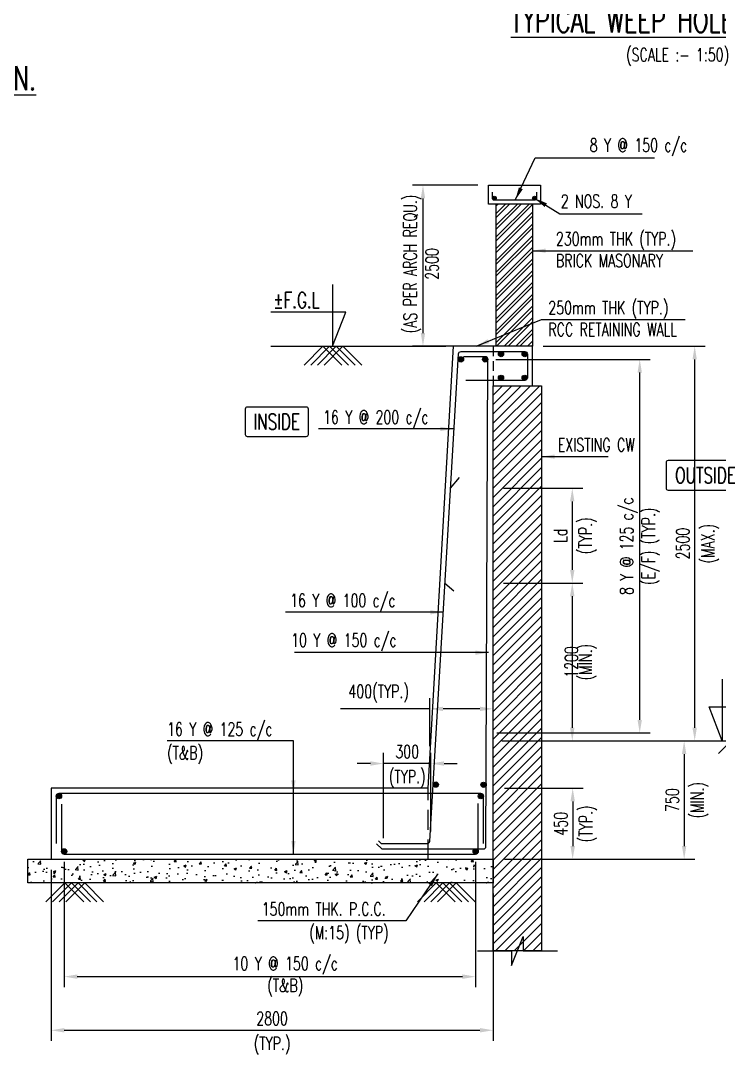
# Model space of a CAD drawing. Header units: millimetres. Extents: x 2843046 to 3042813, y -234641 to -168101.
# Drawn here: x 2900801 to 2914075, y -218336 to -198694 of the extents above; entities that cross this region are included whole.
import ezdxf
from ezdxf.enums import TextEntityAlignment as Align

# ---------------------------------------------------------------- set-up
doc = ezdxf.new("R2010")
doc.units = ezdxf.units.MM
doc.header["$MEASUREMENT"] = 0
doc.header["$PDMODE"] = 34
doc.header["$PDSIZE"] = -5
doc.linetypes.add('Hidden', pattern=[0.375, 0.25, -0.125])
for name, color, linetype in [('NO. BEAM', 3, 'Continuous'), ('S- PILE CAP', 4, 'Continuous'), ('S-BRECK LINE', 8, 'Continuous'), ('S-COLUMN', 1, 'Continuous'), ('S-CONCRET LINE', 4, 'Continuous'), ('S-DIM-1', 5, 'Continuous'), ('S-FOOTING', 4, 'Continuous'), ('S-HATCH', 253, 'Continuous'), ('S-LEVEL SECTION', 3, 'Continuous'), ('S-PCC', 9, 'Continuous'), ('S-REINFORCEMENT', 6, 'Continuous'), ('S-RETAINING WALL', 6, 'Continuous'), ('S-TEXT', 2, 'Continuous'), ('S-TEXT-1', 4, 'Continuous'), ('S-TITIL', 6, 'Continuous'), ('TITLE', 6, 'Continuous')]:
    doc.layers.add(name, color=color, linetype=linetype)
doc.styles.add('ROMANS', font='simplex.shx', dxfattribs={"width": 0.7})
doc.dimstyles.new('dim100', dxfattribs={"dimtxt": 250, "dimasz": 250, "dimexe": 200, "dimexo": 200, "dimgap": 100, "dimtad": 1, "dimdec": 0, "dimzin": 0, "dimdsep": 46, "dimtxsty": 'ROMANS', "dimcen": 0, "dimclrd": 5, "dimclre": 5, "dimclrt": 4, "dimadec": 0, "dimazin": 0, "dimtfac": 1, "dimtdec": 0, "dimtix": 1, "dimtofl": 0, "dimtmove": 2, "dimatfit": 3, "dimfxl": 0, "dimtolj": 1, "dimtzin": 0, "dimlwd": -1, "dimlwe": -1, "dimarcsym": 0})
doc.dimstyles.new('dim33.33', dxfattribs={"dimtxt": 250, "dimasz": 250, "dimexe": 200, "dimexo": 200, "dimgap": 100, "dimtad": 1, "dimdec": 0, "dimlfac": 0.333331, "dimzin": 0, "dimdsep": 46, "dimtxsty": 'ROMANS', "dimcen": 0, "dimclrd": 5, "dimclre": 5, "dimclrt": 4, "dimadec": 0, "dimazin": 0, "dimtfac": 1, "dimtdec": 0, "dimtix": 1, "dimtofl": 0, "dimtmove": 2, "dimatfit": 3, "dimfxl": 0, "dimtolj": 1, "dimtzin": 0, "dimlwd": -1, "dimlwe": -1, "dimarcsym": 0})

# ---------------------------------------------------------------- blocks, each defined once
blk = doc.blocks.new('*D10')
at = {"layer": 'Defpoints', "color": 0, "lineweight": -2}
for p in [(2901377, -214630), (2909777, -215080), (2909777, -217879)]:
    blk.add_point(p, dxfattribs=at)
at = {"layer": 'S-DIM-1', "color": 5}
for p, q in [((2901377, -214830), (2901377, -218079)), ((2909777, -215280), (2909777, -218079)), ((2901627, -217879), (2909527, -217879))]:
    blk.add_line(p, q, dxfattribs=at)
at = {"layer": 'S-DIM-1', "color": 5, "lineweight": -2}
for points in [[(2901627, -217837), (2901627, -217921), (2901377, -217879)], [(2909527, -217921), (2909527, -217837), (2909777, -217879)]]:
    blk.add_solid(points, dxfattribs=at)
at = {"layer": 'S-DIM-1', "color": 4, "char_height": 250, "attachment_point": 5, "style": 'ROMANS'}
for s, insert in [('\\A1;2800', (2905577, -217654)), ('(TYP.)', (2905577, -218170))]:
    blk.add_mtext(s, dxfattribs=dict(at, insert=insert))
blk = doc.blocks.new('*D110')
at = {"layer": 'Defpoints', "color": 0, "lineweight": -2}
for p in [(2909627, -205130), (2912563, -205130), (2909645, -212230)]:
    blk.add_point(p, dxfattribs=at)
at = {"layer": 'S-DIM-1', "color": 5}
for p, q in [((2909827, -205130), (2912763, -205130)), ((2909845, -212230), (2912763, -212230))]:
    blk.add_line(p, q, dxfattribs=at)
at = {"layer": 'S-DIM-1', "color": 5, "lineweight": -3}
blk.add_line((2912563, -211980), (2912563, -205380), dxfattribs=at)
at = {"layer": 'S-DIM-1', "color": 5, "lineweight": -2}
for points in [[(2912604, -205380), (2912521, -205380), (2912563, -205130)], [(2912521, -211980), (2912604, -211980), (2912563, -212230)]]:
    blk.add_solid(points, dxfattribs=at)
at = {"layer": 'S-DIM-1', "color": 4, "insert": (2912563, -208680), "char_height": 250, "attachment_point": 5, "rotation": 90, "style": 'ROMANS'}
blk.add_mtext('\\A1;8 Y @ 125 c/c\\P(E/F) (TYP.)', dxfattribs=at)
blk = doc.blocks.new('*D111')
at = {"layer": 'Defpoints', "color": 0, "lineweight": -2}
for p in [(2909794, -213280), (2909795, -214630), (2911289, -214630)]:
    blk.add_point(p, dxfattribs=at)
at = {"layer": 'S-DIM-1', "color": 5}
for p, q in [((2909994, -213280), (2911489, -213280)), ((2909995, -214630), (2911489, -214630))]:
    blk.add_line(p, q, dxfattribs=at)
at = {"layer": 'S-DIM-1', "color": 5, "lineweight": -3}
blk.add_line((2911289, -213530), (2911289, -214380), dxfattribs=at)
at = {"layer": 'S-DIM-1', "color": 5, "lineweight": -2}
for points in [[(2911331, -213530), (2911247, -213530), (2911289, -213280)], [(2911247, -214380), (2911331, -214380), (2911289, -214630)]]:
    blk.add_solid(points, dxfattribs=at)
at = {"layer": 'S-DIM-1', "color": 4, "char_height": 250, "attachment_point": 5, "rotation": 90, "style": 'ROMANS'}
for s, insert in [('(TYP.)', (2911579, -213955)), ('\\A1;450', (2911064, -213955))]:
    blk.add_mtext(s, dxfattribs=dict(at, insert=insert))
blk = doc.blocks.new('*D112')
at = {"layer": 'Defpoints', "color": 0, "lineweight": -2}
for p in [(2909775, -207580), (2909775, -209380), (2911281, -209380)]:
    blk.add_point(p, dxfattribs=at)
at = {"layer": 'S-DIM-1', "color": 5}
for p, q in [((2909975, -207580), (2911481, -207580)), ((2909975, -209380), (2911481, -209380))]:
    blk.add_line(p, q, dxfattribs=at)
at = {"layer": 'S-DIM-1', "color": 5, "lineweight": -3}
blk.add_line((2911281, -207830), (2911281, -209130), dxfattribs=at)
at = {"layer": 'S-DIM-1', "color": 5, "lineweight": -2}
for points in [[(2911323, -207830), (2911239, -207830), (2911281, -207580)], [(2911239, -209130), (2911323, -209130), (2911281, -209380)]]:
    blk.add_solid(points, dxfattribs=at)
at = {"layer": 'S-DIM-1', "color": 4, "char_height": 250, "attachment_point": 5, "rotation": 90, "style": 'ROMANS'}
for s, insert in [('(TYP.)', (2911572, -208480)), ('\\A1;Ld', (2911056, -208480))]:
    blk.add_mtext(s, dxfattribs=dict(at, insert=insert))
blk = doc.blocks.new('*D113')
at = {"layer": 'Defpoints', "color": 0, "lineweight": -2}
for p in [(2909775, -209380), (2909795, -212380), (2911281, -212380)]:
    blk.add_point(p, dxfattribs=at)
at = {"layer": 'S-DIM-1', "color": 5}
for p, q in [((2909975, -209380), (2911481, -209380)), ((2909995, -212380), (2911481, -212380))]:
    blk.add_line(p, q, dxfattribs=at)
at = {"layer": 'S-DIM-1', "color": 5, "lineweight": -3}
blk.add_line((2911281, -209630), (2911281, -212130), dxfattribs=at)
at = {"layer": 'S-DIM-1', "color": 5, "lineweight": -2}
for points in [[(2911323, -209630), (2911239, -209630), (2911281, -209380)], [(2911239, -212130), (2911323, -212130), (2911281, -212380)]]:
    blk.add_solid(points, dxfattribs=at)
at = {"layer": 'S-DIM-1', "color": 4, "char_height": 250, "attachment_point": 5, "rotation": 90, "style": 'ROMANS'}
for s, insert in [('(MIN.)', (2911572, -210880)), ('\\A1;\\P1200', (2911056, -210880))]:
    blk.add_mtext(s, dxfattribs=dict(at, insert=insert))
blk = doc.blocks.new('*D114')
at = {"layer": 'Defpoints', "color": 0, "lineweight": -2}
for p in [(2908577, -211771), (2909777, -212307), (2908577, -212680)]:
    blk.add_point(p, dxfattribs=at)
at = {"layer": 'S-DIM-1', "color": 5}
for p, q in [((2908577, -212480), (2908577, -211571)), ((2909777, -212107), (2909777, -211571))]:
    blk.add_line(p, q, dxfattribs=at)
at = {"layer": 'S-DIM-1', "color": 5, "lineweight": -3}
for p, q in [((2908577, -211771), (2906877, -211771)), ((2909527, -211771), (2908827, -211771))]:
    blk.add_line(p, q, dxfattribs=at)
at = {"layer": 'S-DIM-1', "color": 5, "lineweight": -2}
for points in [[(2908827, -211730), (2908827, -211813), (2908577, -211771)], [(2909527, -211813), (2909527, -211730), (2909777, -211771)]]:
    blk.add_solid(points, dxfattribs=at)
at = {"layer": 'S-DIM-1', "color": 4, "insert": (2907602, -211481), "char_height": 250, "attachment_point": 5, "style": 'ROMANS'}
blk.add_mtext('\\A1;{400(TYP.)}', dxfattribs=at)
blk = doc.blocks.new('*D115')
at = {"layer": 'Defpoints', "color": 0, "lineweight": -2}
for p in [(2907695, -212810), (2907695, -214430), (2908595, -214303)]:
    blk.add_point(p, dxfattribs=at)
at = {"layer": 'S-DIM-1', "color": 5}
for p, q in [((2907695, -214230), (2907695, -212610)), ((2908595, -214103), (2908595, -212610))]:
    blk.add_line(p, q, dxfattribs=at)
at = {"layer": 'S-DIM-1', "color": 5, "lineweight": -3}
for p, q in [((2907445, -212810), (2907195, -212810)), ((2908595, -212810), (2907695, -212810)), ((2908845, -212810), (2909095, -212810))]:
    blk.add_line(p, q, dxfattribs=at)
at = {"layer": 'S-DIM-1', "color": 5, "lineweight": -2}
for points in [[(2907445, -212852), (2907445, -212768), (2907695, -212810)], [(2908845, -212768), (2908845, -212852), (2908595, -212810)]]:
    blk.add_solid(points, dxfattribs=at)
at = {"layer": 'S-DIM-1', "color": 4, "char_height": 250, "attachment_point": 5, "style": 'ROMANS'}
for s, insert in [('\\A1;300', (2908145, -212585)), ('(TYP.)', (2908145, -213101))]:
    blk.add_mtext(s, dxfattribs=dict(at, insert=insert))
blk = doc.blocks.new('*D116')
at = {"layer": 'Defpoints', "color": 0, "lineweight": -2}
for p in [(2909795, -212380), (2909795, -214630), (2913407, -214630)]:
    blk.add_point(p, dxfattribs=at)
at = {"layer": 'S-DIM-1', "color": 5}
for p, q in [((2909995, -212380), (2913607, -212380)), ((2909995, -214630), (2913607, -214630))]:
    blk.add_line(p, q, dxfattribs=at)
at = {"layer": 'S-DIM-1', "color": 5, "lineweight": -3}
blk.add_line((2913407, -212630), (2913407, -214380), dxfattribs=at)
at = {"layer": 'S-DIM-1', "color": 5, "lineweight": -2}
for points in [[(2913448, -212630), (2913365, -212630), (2913407, -212380)], [(2913365, -214380), (2913448, -214380), (2913407, -214630)]]:
    blk.add_solid(points, dxfattribs=at)
at = {"layer": 'S-DIM-1', "color": 4, "char_height": 250, "attachment_point": 5, "rotation": 90, "style": 'ROMANS'}
for s, insert in [('\\A1;750', (2913182, -213505)), ('(MIN.)', (2913697, -213505))]:
    blk.add_mtext(s, dxfattribs=dict(at, insert=insert))
blk = doc.blocks.new('*D117')
at = {"layer": 'Defpoints', "color": 0, "lineweight": -2}
for p in [(2910527, -204880), (2913607, -204880), (2909777, -212380)]:
    blk.add_point(p, dxfattribs=at)
at = {"layer": 'S-DIM-1', "color": 5}
for p, q in [((2910727, -204880), (2913807, -204880)), ((2909977, -212380), (2913807, -212380))]:
    blk.add_line(p, q, dxfattribs=at)
at = {"layer": 'S-DIM-1', "color": 5, "lineweight": -3}
blk.add_line((2913607, -212130), (2913607, -205130), dxfattribs=at)
at = {"layer": 'S-DIM-1', "color": 5, "lineweight": -2}
for points in [[(2913648, -205130), (2913565, -205130), (2913607, -204880)], [(2913565, -212130), (2913648, -212130), (2913607, -212380)]]:
    blk.add_solid(points, dxfattribs=at)
at = {"layer": 'S-DIM-1', "color": 4, "char_height": 250, "attachment_point": 5, "rotation": 90, "style": 'ROMANS'}
for s, insert in [('\\A1;2500', (2913382, -208630)), ('(MAX.)', (2913897, -208630))]:
    blk.add_mtext(s, dxfattribs=dict(at, insert=insert))
blk = doc.blocks.new('*D118')
at = {"layer": 'Defpoints', "color": 0, "lineweight": -2}
for p in [(2901627, -214480), (2909445, -214480), (2909445, -216860)]:
    blk.add_point(p, dxfattribs=at)
at = {"layer": 'S-DIM-1', "color": 5}
for p, q in [((2901627, -214680), (2901627, -217060)), ((2909445, -214680), (2909445, -217060)), ((2901877, -216860), (2909195, -216860))]:
    blk.add_line(p, q, dxfattribs=at)
at = {"layer": 'S-DIM-1', "color": 5, "lineweight": -2}
for points in [[(2901877, -216818), (2901877, -216902), (2901627, -216860)], [(2909195, -216902), (2909195, -216818), (2909445, -216860)]]:
    blk.add_solid(points, dxfattribs=at)
at = {"layer": 'S-DIM-1', "color": 4, "insert": (2905827, -216860), "char_height": 250, "attachment_point": 5, "style": 'ROMANS'}
blk.add_mtext('\\A1;10 Y @ 150 c/c\\P(T&B)', dxfattribs=at)
blk = doc.blocks.new('*D147')
at = {"layer": 'Defpoints', "color": 0, "lineweight": -2}
for p in [(2909687, -201820), (2908444, -204880), (2909837, -204880)]:
    blk.add_point(p, dxfattribs=at)
at = {"layer": 'S-DIM-1', "color": 5}
for p, q in [((2909487, -201820), (2908244, -201820)), ((2909637, -204880), (2908244, -204880))]:
    blk.add_line(p, q, dxfattribs=at)
at = {"layer": 'S-DIM-1', "color": 5, "lineweight": -3}
blk.add_line((2908444, -202070), (2908444, -204630), dxfattribs=at)
at = {"layer": 'S-DIM-1', "color": 5, "lineweight": -2}
for points in [[(2908486, -202070), (2908403, -202070), (2908444, -201820)], [(2908403, -204630), (2908486, -204630), (2908444, -204880)]]:
    blk.add_solid(points, dxfattribs=at)
at = {"layer": 'S-DIM-1', "color": 4, "insert": (2908408, -203316), "char_height": 250, "attachment_point": 5, "rotation": 90, "style": 'ROMANS'}
blk.add_mtext('\\A1;{(AS PER ARCH REQU.)\\P2500}', dxfattribs=at)

msp = doc.modelspace()

# ---------------------------------------------------------------- hatches: boundary and pattern name
at = {"layer": 'S-HATCH'}
h = msp.add_hatch(dxfattribs=at)
h.set_pattern_fill('ANSI32', color=256, scale=420, style=0)
h.set_pattern_definition([(45, (-5838422.03, 195699.44), (-111.369318, 111.369318), []), (45, (-5838347.79, 195699.44), (-111.369318, 111.369318), [])])
h.paths.add_polyline_path([(2909837.4, -204880.2), (2909837.4, -202180.2), (2910527.4, -202180.2), (2910527.4, -204880.2)])
h = msp.add_hatch(dxfattribs=at)
h.set_pattern_fill('ANSI31', color=9, scale=1000)
h.set_pattern_definition([(45, (2689684.51, -229326.18), (-88.38835, 88.38835), [])])
h.paths.add_polyline_path([(2909777.4, -205630.2), (2909777.4, -216371.2), (2910697.4, -216371.2), (2910697.4, -205630.2)])
at = {"layer": 'S-PCC', "linetype": 'ByBlock'}
h = msp.add_hatch(dxfattribs=at)
h.set_pattern_fill('AR-CONC,_O', color=8, scale=66.666667)
h.set_pattern_definition([(50, (-14193282.4, 196697.04), (478.173455, -41.834757), [50, -550]), (355, (-14193282.4, 196697.04), (-92.500889, 501.461422), [40, -440]), (100.4514445, (-14193242.57, 196693.56), (385.672564, 459.626661), [42.493461, -467.428075]), (46.1842, (-14193282.4, 196830.4), (711.49422, -110.346187), [75, -825]), (96.6356355, (-14193223.1, 196821.2), (623.107964, 649.4124), [63.740228, -701.142507]), (351.184164, (-14193282.4, 196830.4), (623.107963, 649.4124), [60, -660]), (21, (-14193215.75, 196797.04), (397.938035, -268.412594), [50, -550]), (326, (-14193215.75, 196797.04), (162.210221, 483.433363), [40, -440]), (71.4514447, (-14193182.6, 196774.67), (560.148251, 215.020769), [42.49346, -467.428075]), (37.5, (-14193282.42, 196697.04), (8.1065702, 221.9292359), [0, -434.6666667, 0, -446.6666667, 0, -441.6666667]), (7.5, (-14193282.42, 196697.04), (175.3796916, 262.9411413), [0, -254.6666667, 0, -424.6666667, 0, -168.3333333]), (327.5, (-14193431.09, 196697.04), (355.8816241, -15.0365812), [0, -166.6666667, 0, -520, 0, -690]), (317.5, (-14193497.75, 196697.04), (388.7907796, 66.736655), [0, -216.6666667, 0, -345.3333333, 0, -490])])
h.paths.add_polyline_path([(2900938.6, -215080.2), (2900938.6, -214630.2), (2909777.4, -214630.2), (2909777.4, -215080.2)])

# ---------------------------------------------------------------- linework, layer by layer
at = {"layer": 'NO. BEAM', "color": 7, "elevation": -1646062.9}
for points in [[(2906226.4, -206035.2), (2905106.4, -206035.2, 0.4142136), (2905066.4, -206075.2), (2905066.4, -206555.2, 0.4142136), (2905106.4, -206595.2), (2906226.4, -206595.2, 0.4142136), (2906266.4, -206555.2), (2906266.4, -206075.2, 0.4142136)], [(2914522, -207052.7), (2913102, -207052.7, 0.4142136), (2913062, -207092.7), (2913062, -207572.7, 0.4142136), (2913102, -207612.7), (2914522, -207612.7, 0.4142136), (2914562, -207572.7), (2914562, -207092.7, 0.4142136)]]:
    msp.add_lwpolyline(points, format="xyb", close=True, dxfattribs=at)
at = {"layer": 'S- PILE CAP', "color": 8, "linetype": 'Hidden', "ltscale": 1500}
msp.add_line((2908542.7, -214630.2, -1646062.9), (2908542.7, -213280.2, -1646062.9), dxfattribs=at)
at = {"layer": 'S-BRECK LINE', "elevation": -1646062.9}
msp.add_lwpolyline([(2909477.4, -216371.2), (2910124.5, -216371.2), (2910124.5, -216646), (2910350.2, -216096.5), (2910350.2, -216371.2), (2910997.4, -216371.2)], dxfattribs=at)
at = {"layer": 'S-COLUMN', "color": 4, "elevation": -1646062.9}
for points in [[(2909837.4, -204880.2), (2909837.4, -202180.2)], [(2910527.4, -202180.2), (2910527.4, -204880.2)]]:
    msp.add_lwpolyline(points, dxfattribs=at)
at = {"layer": 'S-CONCRET LINE', "elevation": -1646062.9}
msp.add_lwpolyline([(2909687.4, -202180.2), (2909687.4, -201820.2), (2910677.4, -201820.2), (2910677.4, -202180.2)], close=True, dxfattribs=at)
at = {"layer": 'S-FOOTING'}
for p, q in [((2908542.7, -213280.2, -1646062.9), (2901377.4, -213280.2, -1646062.9)), ((2901377.4, -213280.2, -1646062.9), (2901377.4, -214630.2, -1646062.9))]:
    msp.add_line(p, q, dxfattribs=at)
at = {"layer": 'S-FOOTING', "elevation": -1646062.9}
msp.add_lwpolyline([(2901377.4, -214630.2), (2909777.4, -214630.2)], dxfattribs=at)
at = {"layer": 'S-HATCH', "color": 9, "elevation": -1646062.9}
msp.add_lwpolyline([(2909777.4, -205630.2), (2910697.4, -205630.2), (2910697.4, -216371.2), (2909777.4, -216371.2)], close=True, dxfattribs=at)
at = {"layer": 'S-LEVEL SECTION'}
for p, q in [((2905554.2, -204880.2, -1646062.9), (2908877.4, -204880.2, -1646062.9)), ((2909945, -212380.2, -1646062.9), (2915003.8, -212380.2, -1646062.9))]:
    msp.add_line(p, q, dxfattribs=at)
at = {"layer": 'S-LEVEL SECTION', "elevation": -1646062.9}
for points in [[(2906726.5, -203709.8), (2906726.5, -204880.2), (2906976.5, -204230.2), (2905554.2, -204230.2)], [(2914130.7, -211209.8), (2914130.7, -212380.2), (2913880.7, -211730.2), (2915274.4, -211730.2)]]:
    msp.add_lwpolyline(points, dxfattribs=at)
at = {"layer": 'S-PCC', "color": 8, "elevation": -1646062.9}
for points in [[(2906186.1, -205238.1), (2906544.1, -204880.2), (2906902, -205238.1)], [(2906312.6, -205238.1), (2906670.6, -204880.2), (2907028.6, -205238.1)], [(2906439.2, -205238.1), (2906797.2, -204880.2), (2907155.2, -205238.1)], [(2906565.8, -205238.1), (2906923.7, -204880.2), (2907281.7, -205238.1)], [(2914538.2, -212618.8), (2914299.5, -212380.2), (2914060.9, -212618.8)]]:
    msp.add_lwpolyline(points, dxfattribs=at)
msp.add_lwpolyline([(2900938.6, -215080.2), (2900938.6, -214630.2), (2909777.4, -214630.2), (2909777.4, -215080.2)], close=True, dxfattribs=at)
at = {"layer": 'S-PCC', "elevation": -1646062.9}
for points in [[(2901281.7, -215438.1), (2901639.6, -215080.1), (2901997.6, -215438.1)], [(2901408.2, -215438.1), (2901766.2, -215080.1), (2902124.2, -215438.1)], [(2901534.8, -215438.1), (2901892.8, -215080.1), (2902250.7, -215438.1)], [(2901661.4, -215438.1), (2902019.3, -215080.1), (2902377.3, -215438.1)], [(2909054.6, -215438.1), (2908696.6, -215080.1), (2908338.6, -215438.1)], [(2909181.1, -215438.1), (2908823.1, -215080.1), (2908465.2, -215438.1)], [(2909307.7, -215438.1), (2908949.7, -215080.1), (2908591.7, -215438.1)], [(2909434.2, -215438.1), (2909076.3, -215080.1), (2908718.3, -215438.1)]]:
    msp.add_lwpolyline(points, dxfattribs=at)
at = {"layer": 'S-REINFORCEMENT', "ltscale": 10}
for p, q in [((2907600.8, -214281.2, -1646062.9), (2907650.8, -214331.2, -1646062.9)), ((2907559.5, -214334, -1646062.9), (2907659.5, -214434, -1646062.9))]:
    msp.add_line(p, q, dxfattribs=at)
at = {"layer": 'S-REINFORCEMENT', "elevation": -1646062.9}
msp.add_lwpolyline([(2910602.4, -201955.2), (2910602.4, -202067.7, -0.4142136), (2910564.9, -202105.2), (2909799.9, -202105.2, -0.4142136), (2909762.4, -202067.7), (2909762.4, -201955.2)], format="xyb", dxfattribs=at)
at = {"layer": 'S-REINFORCEMENT', "const_width": 37.5, "elevation": -1646062.9}
for points in [[(2909781.1, -202067.7, 1), (2909818.6, -202067.7, 1)], [(2910583.6, -202067.7, -1), (2910546.1, -202067.7, -1)]]:
    msp.add_lwpolyline(points, format="xyb", close=True, dxfattribs=at)
at = {"layer": 'S-REINFORCEMENT', "ltscale": 10, "elevation": -1646062.9}
for points in [[(2907650.8, -214331.2), (2908524.4, -214331.2, 0.3971072), (2908574.4, -214284.1), (2909118.9, -205027.2, -0.3971072), (2909168.8, -204980.2), (2910377.4, -204980.2, -0.4142136), (2910427.4, -205030.2), (2910427.4, -205480.2, -0.4142136), (2910377.4, -205530.2), (2909260, -205530.2)], [(2907659.5, -214434), (2909591.8, -214434, 0.4142136), (2909641.8, -214384), (2909677.4, -205130.2, 0.4142136), (2909627.4, -205080.2), (2909215.2, -205080.2)], [(2909595, -214330.2), (2909595, -213430.2, 0.4142136), (2909545, -213380.2), (2901527.4, -213380.2, 0.4142136), (2901477.4, -213430.2), (2901477.4, -214330.2)], [(2901577.4, -213580.2), (2901577.4, -214480.2, 0.4142136), (2901627.4, -214530.2), (2909445, -214530.2, 0.4142136), (2909495, -214480.2), (2909495, -213572)]]:
    msp.add_lwpolyline(points, format="xyb", dxfattribs=at)
at = {"layer": 'S-REINFORCEMENT', "ltscale": 10, "const_width": 50, "elevation": -1646062.9}
for points in [[(2909952.4, -205030.2, -1), (2909902.4, -205030.2, -1)], [(2910352.4, -205030.2, 1), (2910402.4, -205030.2, 1)], [(2909140.2, -205130.2, 1), (2909190.2, -205130.2, 1)], [(2909602.4, -205130.2, 1), (2909652.4, -205130.2, 1)], [(2909952.4, -205480.2, 1), (2909902.4, -205480.2, 1)], [(2910352.4, -205480.2, -1), (2910402.4, -205480.2, -1)], [(2908662.5, -213211, 1), (2908712.5, -213211, 1)], [(2909571.3, -213214.5, 1), (2909621.3, -213214.5, 1)], [(2901552.4, -213430.2, 1), (2901502.4, -213430.2, 1)], [(2909520, -213430.2, -1), (2909570, -213430.2, -1)], [(2901652.4, -214480.2, -1), (2901602.4, -214480.2, -1)], [(2901652.4, -214480.2, -1), (2901602.4, -214480.2, -1)], [(2909470, -214480.2, -1), (2909420, -214480.2, -1)], [(2909470, -214480.2, -1), (2909420, -214480.2, -1)]]:
    msp.add_lwpolyline(points, format="xyb", close=True, dxfattribs=at)
at = {"layer": 'S-REINFORCEMENT', "ltscale": 10, "elevation": -1646062.9}
for points in [[(2908968.7, -207580.2), (2909138, -207373.6)], [(2908862.8, -209380.2), (2909028.9, -209525.4)]]:
    msp.add_lwpolyline(points, dxfattribs=at)
at = {"layer": 'S-REINFORCEMENT'}
for centre in [(2909799.9, -202067.7, -1646062.9), (2910564.9, -202067.7, -1646062.9)]:
    msp.add_circle(centre, 37.5, dxfattribs=at)
at = {"layer": 'S-REINFORCEMENT', "ltscale": 10}
for centre in [(2909927.4, -205030.2, -1646062.9), (2910377.4, -205030.2, -1646062.9), (2909165.2, -205130.2, -1646062.9), (2909627.4, -205130.2, -1646062.9), (2909927.4, -205480.2, -1646062.9), (2910377.4, -205480.2, -1646062.9), (2908687.5, -213211, -1646062.9), (2909596.3, -213214.5, -1646062.9), (2901527.4, -213430.2, -1646062.9), (2909545, -213430.2, -1646062.9), (2901627.4, -214480.2, -1646062.9), (2901627.4, -214480.2, -1646062.9), (2909445, -214480.2, -1646062.9), (2909445, -214480.2, -1646062.9)]:
    msp.add_circle(centre, 50, dxfattribs=at)
at = {"layer": 'S-RETAINING WALL', "color": 4}
for p, q in [((2910527.4, -204880.2, -1646062.9), (2909027.4, -204880.2, -1646062.9)), ((2909777.4, -205630.2, -1646062.9), (2910527.4, -205630.2, -1646062.9))]:
    msp.add_line(p, q, dxfattribs=at)
at = {"layer": 'S-RETAINING WALL', "color": 8, "linetype": 'Hidden', "ltscale": 750}
msp.add_line((2909777.4, -204880.2, -1646062.9), (2909777.4, -205630.2, -1646062.9), dxfattribs=at)
at = {"layer": 'S-RETAINING WALL', "color": 4, "elevation": -1646062.9}
for points in [[(2908542.7, -213280.2), (2909027.4, -204880.2)], [(2910527.4, -205630.2), (2910527.4, -204880.2)], [(2909777.4, -214030.2), (2909777.4, -205630.2)]]:
    msp.add_lwpolyline(points, dxfattribs=at)

# ---------------------------------------------------------------- texts
at = {"layer": 'S-LEVEL SECTION', "style": 'ROMANS', "width": 0.7}
msp.add_text('%%PF.G.L', height=300, dxfattribs=at).set_placement((2905600.9, -204005.2, 0), align=Align.MIDDLE_LEFT)
at = {"layer": 'S-TEXT', "style": 'ROMANS', "width": 0.7}
msp.add_text('(SCALE :- 1:50)', height=250, dxfattribs=at).set_placement((2913282, -199341.4), align=Align.MIDDLE_CENTER)
at = {"layer": 'S-TEXT-1', "style": 'ROMANS', "width": 0.7}
for s, p in [('8 Y @ 150 c/c', (2911612.6, -201059.4, 0)), ('2 NOS. 8 Y', (2911062.7, -202125.3, 0)), ('230mm THK (TYP.)', (2910970.7, -202839.7, 0)), ('BRICK MASONARY', (2910970.7, -203254, 0)), ('250mm THK (TYP.)', (2910826.2, -204147.8, 0)), ('RCC RETAINING WALL', (2910826.2, -204562.1, 0)), ('16 Y @ 200 c/c', (2906545.3, -206227.5, -1646038)), ('EXISTING CW', (2911005.6, -206753.6, -1646062.9)), ('16 Y @ 100 c/c', (2905920.2, -209710.7, -1646038)), ('10 Y @ 150 c/c', (2905939.8, -210466.3, -1646038)), ('16 Y @ 125 c/c', (2903581.8, -212156, -1646038)), ('(T&B)', (2903581.8, -212606, -1646038))]:
    msp.add_text(s, height=250, dxfattribs=at).set_placement(p, align=Align.MIDDLE_LEFT)
for s, p in [('150mm THK. P.C.C.', (2905380.2, -215575.4, -1646038)), ('150mm THK. P.C.C.', (2905380.2, -215575.4, -1646038)), ('(M:15) (TYP)', (2906283.3, -216022.9, -1646038)), ('(M:15) (TYP)', (2906283.3, -216022.9, -1646038))]:
    msp.add_text(s, height=250, rotation=360, dxfattribs=at).set_placement(p, align=Align.MIDDLE_LEFT)
at = {"layer": 'S-TITIL', "style": 'ROMANS', "width": 0.7}
for s, p in [('%%UTYPICAL WEEP HOLES DETAILS', (2913282, -198691.4)), ('%%UFOR 3000 MAX RETENTION.', (2898216.9, -199786.4, 1646087.9))]:
    msp.add_text(s, height=450, dxfattribs=at).set_placement(p, align=Align.MIDDLE_CENTER)
at = {"layer": 'TITLE', "color": 2, "style": 'ROMANS', "width": 0.7}
for s, p in [('INSIDE', (2905666.4, -206315.2, 0)), ('OUTSIDE', (2913812, -207332.7, -1646008.7))]:
    msp.add_text(s, height=300, dxfattribs=at).set_placement(p, align=Align.MIDDLE_CENTER)

# ---------------------------------------------------------------- dimensions: what is measured, and where the dimension line sits
at = {"layer": 'S-DIM-1'}
for base, p1, p2, angle, text, override, picture, middle in [((2908444.5, -204880.2, 0), (2909687.4, -201820.2, 0), (2909837.4, -204880.2, -1646062.9), 90, '{(AS PER ARCH REQU.)\\P2500}', {"dimtofl": 1, "dimtmove": 1, "dimlwd": 65533}, '*D147', (2908918.2, -203316.3, 0)), ((2912562.7, -205130.2, 0), (2909645, -212230.2, -1646062.9), (2909627.4, -205130.2, 0), 90, '8 Y @ 125 c/c\\X(E/F) (TYP.)', {"dimtxt": 250, "dimasz": 250, "dimtofl": 1, "dimtmove": 0, "dimlwd": 65533}, '*D110', (2912562.7, -208680.2, 0)), ((2908577.4, -211771.2, -1646013), (2909777.4, -212306.9, -3292100.9), (2908577.4, -212680.2, -3292100.9), 180, '{<>(TYP.)}', {"dimtxt": 250, "dimasz": 250, "dimtxsty": 'ROMANS', "dimtofl": 1, "dimtmove": 0, "dimlwd": 65533}, '*D114', (2907602.4, -211771.2, -1646013))]:
    dim = msp.add_linear_dim(base=base, p1=p1, p2=p2, angle=angle, text=text, dimstyle='dim33.33', override=override, dxfattribs=at)
    dim.commit()
    dim.dimension.update_dxf_attribs({"geometry": picture, "text_midpoint": middle, "dimtype": 160})
for base, p1, p2, angle, text, override, picture, middle in [((2913606.5, -204880.2, -24.9), (2909777.4, -212380.2, -3292100.9), (2910527.4, -204880.2, -1646062.9), 270, '<>\\X(MAX.)', {"dimtxt": 250, "dimasz": 250, "dimtxsty": 'ROMANS', "dimtofl": 1, "dimtmove": 0, "dimlwd": 65533}, '*D117', (2913606.5, -208630.2, -24.9)), ((2911281.1, -209380.2, -3292100.9), (2909774.7, -207580.2, -4938163.8), (2909774.7, -209380.2, -4938163.8), 90, 'Ld\\X(TYP.)', {"dimtxt": 250, "dimasz": 250, "dimtofl": 1, "dimtmove": 0, "dimlwd": 65533}, '*D112', (2911281.1, -208480.2, -3292100.9)), ((2911281.1, -212380.2, -3292100.9), (2909774.7, -209380.2, -4938163.8), (2909795, -212380.2, -1646062.9), 90, '\\P1200\\X(MIN.)', {"dimtxt": 250, "dimasz": 250, "dimtxsty": 'ROMANS', "dimtofl": 1, "dimtmove": 0, "dimlwd": 65533}, '*D113', (2911281.1, -210880.2, -3292100.9)), ((2907695, -212810.1, -1646038), (2908595, -214303.4, -1646038), (2907695, -214430.2, -1646038), 180, '<>\\X(TYP.)', {"dimtxt": 250, "dimasz": 250, "dimtofl": 1, "dimtmove": 0, "dimlwd": 65533}, '*D115', (2908145, -212810.1, -1646038)), ((2913406.5, -214630.2, -1646062.9), (2909795, -212380.2, -1646062.9), (2909795, -214630.2, -1646028.9), 90, '<>\\X(MIN.)', {"dimtxt": 250, "dimasz": 250, "dimtxsty": 'ROMANS', "dimtofl": 1, "dimtmove": 0, "dimlwd": 65533}, '*D116', (2913406.5, -213505.2, -1646062.9)), ((2911288.9, -214630.2, -1646053.9), (2909793.7, -213280.2, -1646028.9), (2909795, -214630.2, -1646028.9), 90, '<>\\X(TYP.)', {"dimtxt": 250, "dimasz": 250, "dimtofl": 1, "dimtmove": 0, "dimlwd": 65533}, '*D111', (2911288.9, -213955.2, -1646053.9))]:
    dim = msp.add_linear_dim(base=base, p1=p1, p2=p2, angle=angle, text=text, dimstyle='dim33.33', override=override, dxfattribs=at)
    dim.commit()
    dim.dimension.update_dxf_attribs({"geometry": picture, "text_midpoint": middle})
dim = msp.add_linear_dim(base=(2909445, -216860, -1646013), p1=(2901627.4, -214480.2, -1646038), p2=(2909445, -214480.2, -1646038), text='10 Y @ 150 c/c\\X(T&B)', dimstyle='dim33.33', override={"dimtxt": 250, "dimasz": 250, "dimtmove": 0}, dxfattribs=at)
dim.commit()
dim.dimension.update_dxf_attribs({"geometry": '*D118', "text_midpoint": (2905827.4, -216860, -1646013), "dimtype": 160})
dim = msp.add_linear_dim(base=(2909777.4, -217879.1, -1646013), p1=(2901377.4, -214630.2, -1646062.9), p2=(2909777.4, -215080.2, -3292100.9), text='<>\\X(TYP.)', dimstyle='dim33.33', override={"dimtxt": 250, "dimasz": 250, "dimtmove": 0}, dxfattribs=at)
dim.commit()
dim.dimension.update_dxf_attribs({"geometry": '*D10', "text_midpoint": (2905577.4, -217879.1, -1646013)})

# ---------------------------------------------------------------- leaders
for points, override in [([(2905982.5, -213380.2, -1646062.9), (2905982.5, -212381, -1646062.9), (2903581.8, -212381, -1646062.9)], {"dimtad": 0, "dimarcsym": 1}), ([(2905982.5, -214530.2, -1646062.9), (2905982.5, -212381, -1646062.9), (2903581.8, -212381, -1646062.9)], {"dimgap": 100, "dimtad": 0, "dimarcsym": 1})]:
    msp.add_leader(points, dimstyle='dim100', override=override)
for points, dimstyle in [([(2910196.9, -202105.2, 0), (2910577.9, -201299.4, 0), (2912843.4, -201299.4, 0)], 'dim33.33'), ([(2910564.9, -202067.7, 0), (2911043.9, -202365.3, 0), (2912611.3, -202365.3, 0)], 'dim33.33'), ([(2910527.4, -203064.7, 0), (2913573.6, -203064.7, 0)], 'dim100'), ([(2909457.2, -204880.2, 0), (2910698.1, -204372.8, 0), (2913429, -204372.8, 0)], 'dim100'), ([(2909021.8, -206451.5, -1646038), (2906456.7, -206452.5, -1646038)], 'dim100'), ([(2910697.4, -206978.6, -1646062.9), (2911963.5, -206978.6, -1646062.9)], 'dim100'), ([(2908834.2, -209935.8, -1646038), (2905831.6, -209935.7, -1646038)], 'dim100'), ([(2909689.2, -210703.5, -1646038), (2906004.1, -210703.5, -1646038)], 'dim100'), ([(2908723.1, -214911.7, -1646038), (2908116.6, -215797.9, -1646038), (2905307.8, -215797.9, -1646038)], 'dim33.33'), ([(2908723.1, -214911.7, -1646038), (2908116.6, -215797.9, -1646038), (2905307.8, -215797.9, -1646038)], 'dim33.33')]:
    msp.add_leader(points, dimstyle=dimstyle, dxfattribs=at)

doc.saveas('drawing.dxf')
